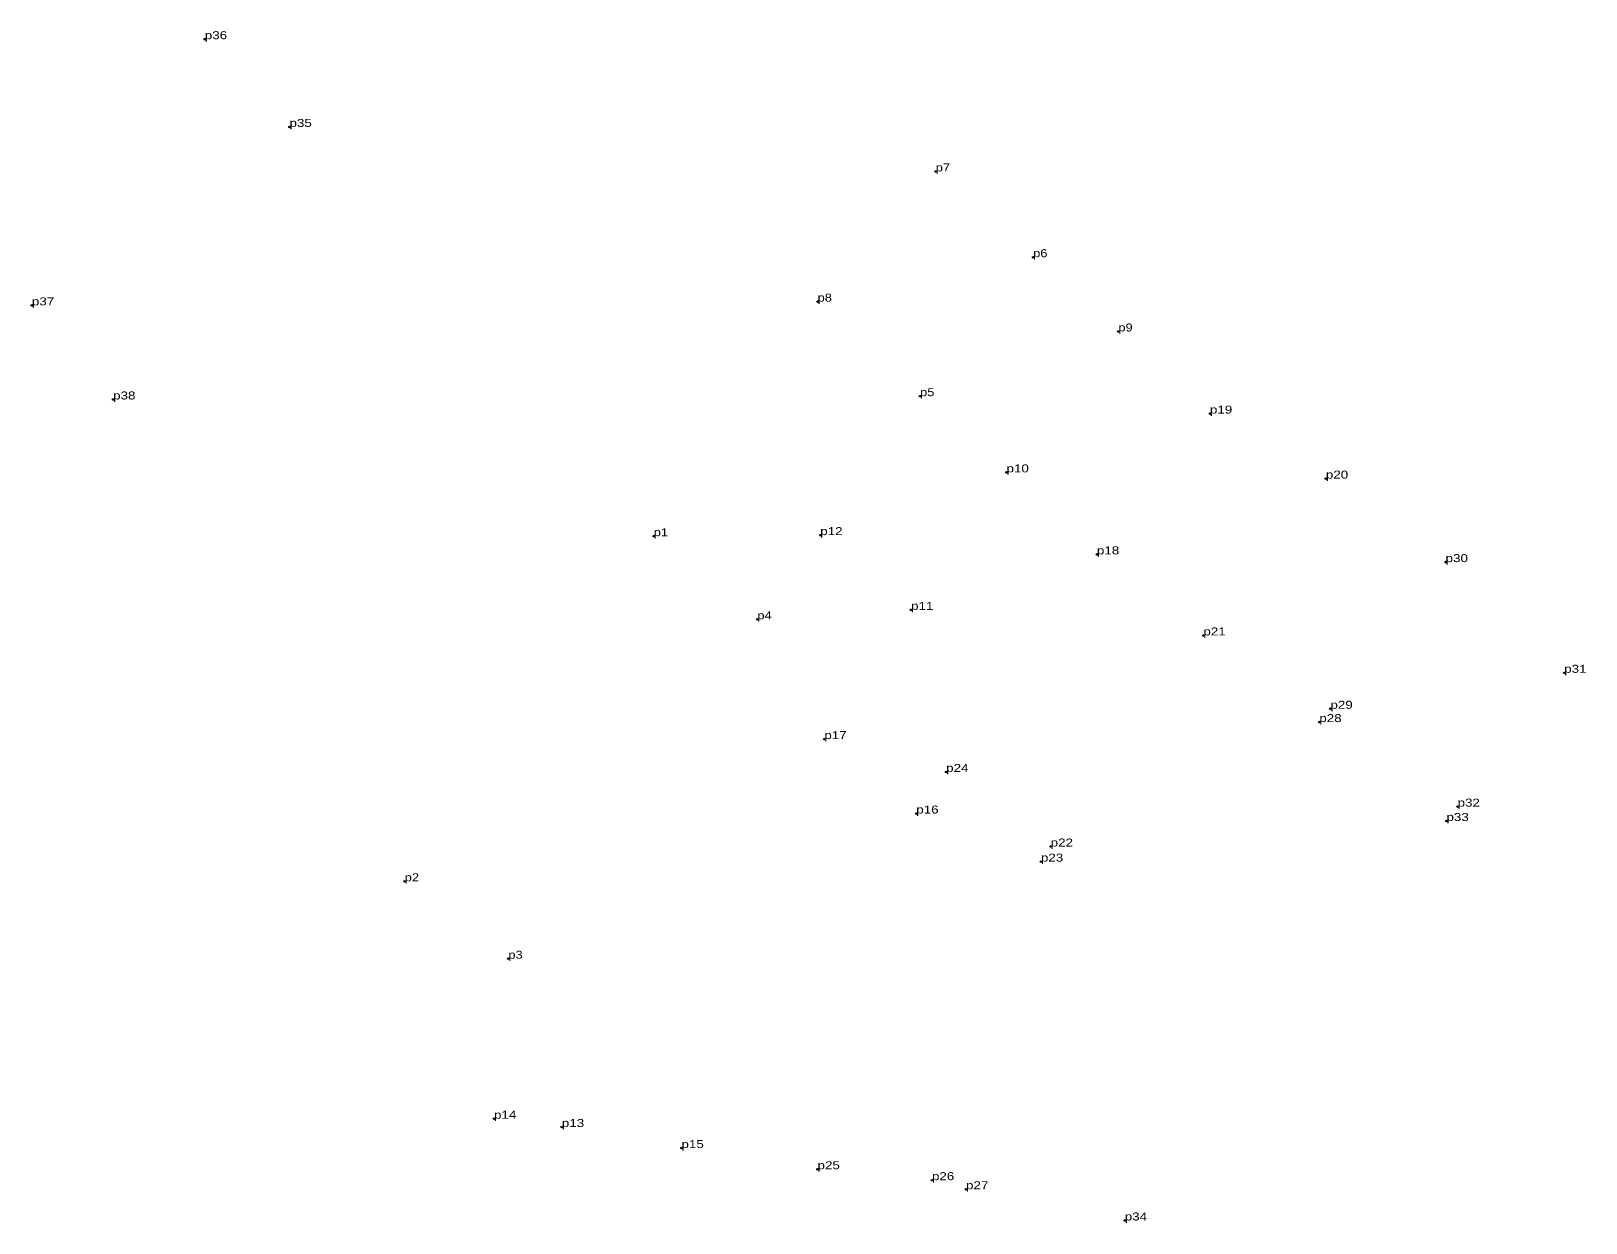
# Model space of a CAD drawing. Header units: metres. Extents: x 548831 to 552800, y 1839318 to 1842627.
# Drawn here: x 551072 to 551421.7, y 1842358.6 to 1842626.7 of the extents above; entities that cross this region are included whole.
import ezdxf

# ---------------------------------------------------------------- set-up
doc = ezdxf.new("R2010")
doc.units = ezdxf.units.M
doc.header["$LTSCALE"] = 0.72
doc.header["$PDMODE"] = 32
doc.header["$PDSIZE"] = 0.36
doc.layers.add('12', color=7, linetype='Continuous')
doc.layers.add('7', color=7, linetype='Continuous')

msp = doc.modelspace()

# ---------------------------------------------------------------- linework, layer by layer
at = {"layer": '7'}
for p in [(551111.13, 1842624.86), (551130.16, 1842605.12), (551275.49, 1842595.1), (551297.4, 1842575.81), (551072.23, 1842564.98), (551248.93, 1842565.83), (551316.56, 1842559.11), (551090.5, 1842543.81), (551271.98, 1842544.55), (551337.15, 1842540.63), (551291.41, 1842527.41), (551363.22, 1842526.01), (551212.08, 1842513.06), (551249.53, 1842513.29), (551311.74, 1842508.95), (551390.15, 1842507.22), (551235.38, 1842494.33), (551269.94, 1842496.48), (551335.68, 1842490.72), (551416.83, 1842482.32), (551364.25, 1842474.23), (551361.75, 1842471.23), (551250.44, 1842467.4), (551277.84, 1842460.02), (551392.85, 1842452.21), (551271.11, 1842450.66), (551390.35, 1842448.98), (551301.34, 1842443.24), (551299.15, 1842439.85), (551156.08, 1842435.41), (551179.37, 1842418), (551176.15, 1842382), (551191.41, 1842380.14), (551218.31, 1842375.4), (551248.91, 1842370.63), (551274.64, 1842368.18), (551282.3, 1842366.14), (551318, 1842359.11)]:
    msp.add_point(p, dxfattribs=at)

# ---------------------------------------------------------------- texts
at = {"layer": '12'}
for s, width, p in [('p36', 1.25, (551111.12, 1842624.86)), ('p36', 1.25, (551111.12, 1842624.86)), ('p36', 1.25, (551111.12, 1842624.86)), ('p36', 1.25, (551111.12, 1842624.86)), ('p35', 1.25, (551130.16, 1842605.12)), ('p35', 1.25, (551130.16, 1842605.12)), ('p35', 1.25, (551130.16, 1842605.12)), ('p35', 1.25, (551130.16, 1842605.12)), ('p7', 1.2, (551275.49, 1842595.1)), ('p7', 1.2, (551275.49, 1842595.1)), ('p7', 1.2, (551275.49, 1842595.1)), ('p7', 1.2, (551275.49, 1842595.1)), ('p6', 1.2, (551297.4, 1842575.82)), ('p6', 1.2, (551297.4, 1842575.82)), ('p6', 1.2, (551297.4, 1842575.82)), ('p6', 1.2, (551297.4, 1842575.82)), ('p8', 1.2, (551248.93, 1842565.83)), ('p8', 1.2, (551248.93, 1842565.83)), ('p8', 1.2, (551248.93, 1842565.83)), ('p8', 1.2, (551248.93, 1842565.83)), ('p37', 1.25, (551072.23, 1842564.98)), ('p37', 1.25, (551072.23, 1842564.98)), ('p37', 1.25, (551072.23, 1842564.98)), ('p37', 1.25, (551072.23, 1842564.98)), ('p9', 1.2, (551316.56, 1842559.11)), ('p9', 1.2, (551316.56, 1842559.11)), ('p9', 1.2, (551316.56, 1842559.11)), ('p9', 1.2, (551316.56, 1842559.11)), ('p5', 1.2, (551271.98, 1842544.55)), ('p5', 1.2, (551271.98, 1842544.55)), ('p5', 1.2, (551271.98, 1842544.55)), ('p5', 1.2, (551271.98, 1842544.55)), ('p38', 1.25, (551090.5, 1842543.81)), ('p38', 1.25, (551090.5, 1842543.81)), ('p38', 1.25, (551090.5, 1842543.81)), ('p38', 1.25, (551090.5, 1842543.81)), ('p19', 1.25, (551337.15, 1842540.63)), ('p19', 1.25, (551337.15, 1842540.63)), ('p19', 1.25, (551337.15, 1842540.63)), ('p19', 1.25, (551337.15, 1842540.63)), ('p10', 1.25, (551291.41, 1842527.41)), ('p10', 1.25, (551291.41, 1842527.41)), ('p10', 1.25, (551291.41, 1842527.41)), ('p10', 1.25, (551291.41, 1842527.41)), ('p20', 1.25, (551363.22, 1842526.01)), ('p20', 1.25, (551363.22, 1842526.01)), ('p20', 1.25, (551363.22, 1842526.01)), ('p20', 1.25, (551363.22, 1842526.01)), ('p1', 1.2, (551212.08, 1842513.06)), ('p1', 1.2, (551212.08, 1842513.06)), ('p1', 1.2, (551212.08, 1842513.06)), ('p1', 1.2, (551212.08, 1842513.06)), ('p12', 1.25, (551249.52, 1842513.29)), ('p12', 1.25, (551249.52, 1842513.29)), ('p12', 1.25, (551249.52, 1842513.29)), ('p12', 1.25, (551249.52, 1842513.29)), ('p18', 1.25, (551311.74, 1842508.96)), ('p18', 1.25, (551311.74, 1842508.96)), ('p18', 1.25, (551311.74, 1842508.96)), ('p18', 1.25, (551311.74, 1842508.96)), ('p30', 1.25, (551390.15, 1842507.22)), ('p30', 1.25, (551390.15, 1842507.22)), ('p30', 1.25, (551390.15, 1842507.22)), ('p30', 1.25, (551390.15, 1842507.22)), ('p11', 1.25, (551269.94, 1842496.48)), ('p11', 1.25, (551269.94, 1842496.48)), ('p11', 1.25, (551269.94, 1842496.48)), ('p11', 1.25, (551269.94, 1842496.48)), ('p4', 1.2, (551235.38, 1842494.34)), ('p4', 1.2, (551235.38, 1842494.34)), ('p4', 1.2, (551235.38, 1842494.34)), ('p4', 1.2, (551235.38, 1842494.34)), ('p21', 1.25, (551335.68, 1842490.72)), ('p21', 1.25, (551335.68, 1842490.72)), ('p21', 1.25, (551335.68, 1842490.72)), ('p21', 1.25, (551335.68, 1842490.72)), ('p31', 1.25, (551416.83, 1842482.32)), ('p31', 1.25, (551416.83, 1842482.32)), ('p31', 1.25, (551416.83, 1842482.32)), ('p31', 1.25, (551416.83, 1842482.32)), ('p29', 1.25, (551364.25, 1842474.23)), ('p29', 1.25, (551364.25, 1842474.23)), ('p29', 1.25, (551364.25, 1842474.23)), ('p29', 1.25, (551364.25, 1842474.23)), ('p28', 1.25, (551361.75, 1842471.23)), ('p28', 1.25, (551361.75, 1842471.23)), ('p28', 1.25, (551361.75, 1842471.23)), ('p28', 1.25, (551361.75, 1842471.23)), ('p17', 1.25, (551250.44, 1842467.4)), ('p17', 1.25, (551250.44, 1842467.4)), ('p17', 1.25, (551250.44, 1842467.4)), ('p17', 1.25, (551250.44, 1842467.4)), ('p24', 1.25, (551277.84, 1842460.02)), ('p24', 1.25, (551277.84, 1842460.02)), ('p24', 1.25, (551277.84, 1842460.02)), ('p24', 1.25, (551277.84, 1842460.02)), ('p16', 1.25, (551271.11, 1842450.66)), ('p16', 1.25, (551271.11, 1842450.66)), ('p16', 1.25, (551271.11, 1842450.66)), ('p16', 1.25, (551271.11, 1842450.66)), ('p32', 1.25, (551392.85, 1842452.22)), ('p32', 1.25, (551392.85, 1842452.22)), ('p32', 1.25, (551392.85, 1842452.22)), ('p32', 1.25, (551392.85, 1842452.22)), ('p33', 1.25, (551390.35, 1842448.98)), ('p33', 1.25, (551390.35, 1842448.98)), ('p33', 1.25, (551390.35, 1842448.98)), ('p33', 1.25, (551390.35, 1842448.98)), ('p22', 1.25, (551301.34, 1842443.24)), ('p22', 1.25, (551301.34, 1842443.24)), ('p22', 1.25, (551301.34, 1842443.24)), ('p22', 1.25, (551301.34, 1842443.24)), ('p23', 1.25, (551299.15, 1842439.85)), ('p23', 1.25, (551299.15, 1842439.85)), ('p23', 1.25, (551299.15, 1842439.85)), ('p23', 1.25, (551299.15, 1842439.85)), ('p2', 1.2, (551156.08, 1842435.41)), ('p2', 1.2, (551156.08, 1842435.41)), ('p2', 1.2, (551156.08, 1842435.41)), ('p2', 1.2, (551156.08, 1842435.41)), ('p3', 1.2, (551179.38, 1842418)), ('p3', 1.2, (551179.38, 1842418)), ('p3', 1.2, (551179.38, 1842418)), ('p3', 1.2, (551179.38, 1842418)), ('p14', 1.25, (551176.15, 1842382)), ('p14', 1.25, (551176.15, 1842382)), ('p14', 1.25, (551176.15, 1842382)), ('p14', 1.25, (551176.15, 1842382)), ('p13', 1.25, (551191.41, 1842380.14)), ('p13', 1.25, (551191.41, 1842380.14)), ('p13', 1.25, (551191.41, 1842380.14)), ('p13', 1.25, (551191.41, 1842380.14)), ('p15', 1.25, (551218.31, 1842375.4)), ('p15', 1.25, (551218.31, 1842375.4)), ('p15', 1.25, (551218.31, 1842375.4)), ('p15', 1.25, (551218.31, 1842375.4)), ('p25', 1.25, (551248.91, 1842370.63)), ('p25', 1.25, (551248.91, 1842370.63)), ('p25', 1.25, (551248.91, 1842370.63)), ('p25', 1.25, (551248.91, 1842370.63)), ('p26', 1.25, (551274.64, 1842368.18)), ('p26', 1.25, (551274.64, 1842368.18)), ('p26', 1.25, (551274.64, 1842368.18)), ('p26', 1.25, (551274.64, 1842368.18)), ('p27', 1.25, (551282.3, 1842366.14)), ('p27', 1.25, (551282.3, 1842366.14)), ('p27', 1.25, (551282.3, 1842366.14)), ('p27', 1.25, (551282.3, 1842366.14)), ('p34', 1.25, (551318, 1842359.11)), ('p34', 1.25, (551318, 1842359.11)), ('p34', 1.25, (551318, 1842359.11)), ('p34', 1.25, (551318, 1842359.11))]:
    msp.add_text(s, height=1.8, dxfattribs=dict(at, width=width)).set_placement(p)

doc.saveas('drawing.dxf')
